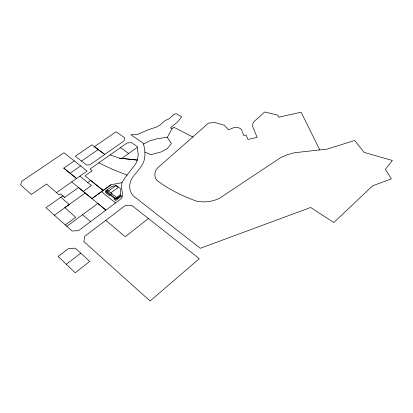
<?xml version="1.0" encoding="UTF-8"?>
<svg xmlns="http://www.w3.org/2000/svg" width="413" height="413" viewBox="0 0 413 413"><rect width="100%" height="100%" fill="white"/><g stroke="black" fill="none" stroke-linecap="round" stroke-linejoin="round"><path stroke-width="0.62" d="M121.943 182.675L110.916 184.776L103.178 190.429L84.964 175.855L92.176 170.755L90.008 169.041L127.059 142.97L131.53 142.681L137.183 146.439L138.257 154.607L137.514 159.542L135.784 163.713L125 177.776L121.943 182.675L121.541 187.843L122.821 195.256L121.592 198.395L78.537 230.65L72.058 231.017L46.029 207.693L62.781 195.788L64.578 197.471L78.532 187.523L105.924 210.129L97.819 203.449L66.844 226.329M319.781 149.909L301.113 112.217L278.796 117.225L277.81 115.17L264.692 111.985L254.547 121.154C253.066 122.594 252.167 124.783 252.797 126.822L257.129 137.39L247.903 139.444L246.086 135.02L243.789 135.557L241.491 129.532L240.196 128.417L237.423 127.436A6.918 4.724 -5.4 0 0 234.207 127.472L228.472 129.796L224.316 125.232L214.837 122.485L208.493 123.11L157.745 167.817L155.897 170.197A17.816 12.772 -11.3 0 0 156.759 180.28C168.638 189.273 182.303 196.067 196.345 201.069C204.198 202.706 212.406 201.787 219.602 198.204L280.535 157.699L286.921 154.844L294.423 152.753L327.426 149.047L354.7 140.482L364.116 152.412L392.35 160.481L385.36 169.289L391.348 178.865L372.531 185.855L333.854 222.545L310.633 207.471L200.31 248.285L136.28 198.214C128.051 193.418 127.865 182.396 133.889 175.68C137.369 171.266 141.406 167.182 143.652 161.948C145.644 156.083 145.056 150.048 143.554 144.137L149.614 140.885L157.276 138.711L167.317 137.292L172.087 128.608L173.79 127.219L192.974 137.07M148.422 218.529L125.247 236.726L105.749 220.366L84.835 236.231L83.88 241.605L150.115 301.015L199.257 258.662L131.592 205.246L125.237 205.602L105.749 220.366M66.333 264.279L80.757 253.19L89.729 261.444L75.238 272.781L58.135 256.463L68.635 248.502L75.259 248.167L80.757 253.19M120.457 195.731L116.177 198.921L105.95 190.76M110.798 192.876L118.097 187.502L115.764 185.68L108.474 191.028M111.861 193.723L109.409 195.535L105.537 192.437L107.984 190.641M65.326 224.977L75.749 217.31L64.856 207.662L85.166 193.005L91.975 198.617L110.916 184.776M91.975 198.617L103.178 190.429L90.669 180.424L87.726 182.531L79.879 176.16M71.717 181.901L83.266 191.436L91.454 185.52L87.726 182.531M54.418 215.199L69.214 204.512L60.763 197.233M110.064 154.916L119.481 158.169L121.763 158.416L137.302 147.327M56.504 192.618L87.133 171.059L63.984 152.764L21.683 181.307L20.65 184.916L31.321 194.477L46.504 184.007L59.229 194.946L60.752 193.867L64.578 197.471M74.247 160.884L63.752 168.106L70.081 173.264L80.633 165.923M81.531 161.091L98.227 149.542L104.763 154.436L94.391 146.682L116.099 131.773L124.509 137.705L124.06 140.936L89.91 164.828L86.575 165.045L75.311 156.222L91.939 144.834L98.227 149.542M121.763 158.416L137.297 160.058L119.481 158.169M127.065 175.189L112.475 169.299L98.764 162.877M144.911 152.077L150.895 154.674L161.132 151.938L167.363 148.52L171.395 143.538L167.317 137.292M172.087 128.608L170.486 127.736L177.192 122.377L181.751 116.796L176.005 113.606L173.398 114.84L168.793 119.027L165.288 120.426L160.192 124.865L156.976 126.879L147.622 129.992L137.689 134.38L135.34 134.215L130.911 134.752L143.45 143.373L143.554 144.137M120.467 147.611L128.619 153.507M107.086 189.923L117.318 198.07M101.5 191.663L115.521 202.943M70.081 173.264L76.555 178.509L63.752 168.106M83.266 191.436L85.166 193.005M82.538 214.739L90.561 221.642M121.598 196.154L115.707 200.553L114.122 199.288L120.013 194.905L121.598 196.154M120.457 195.808L115.64 199.396L105.367 191.183L111.866 186.423L116.518 185.54L120.302 188.488L120.457 195.808"/></g></svg>
